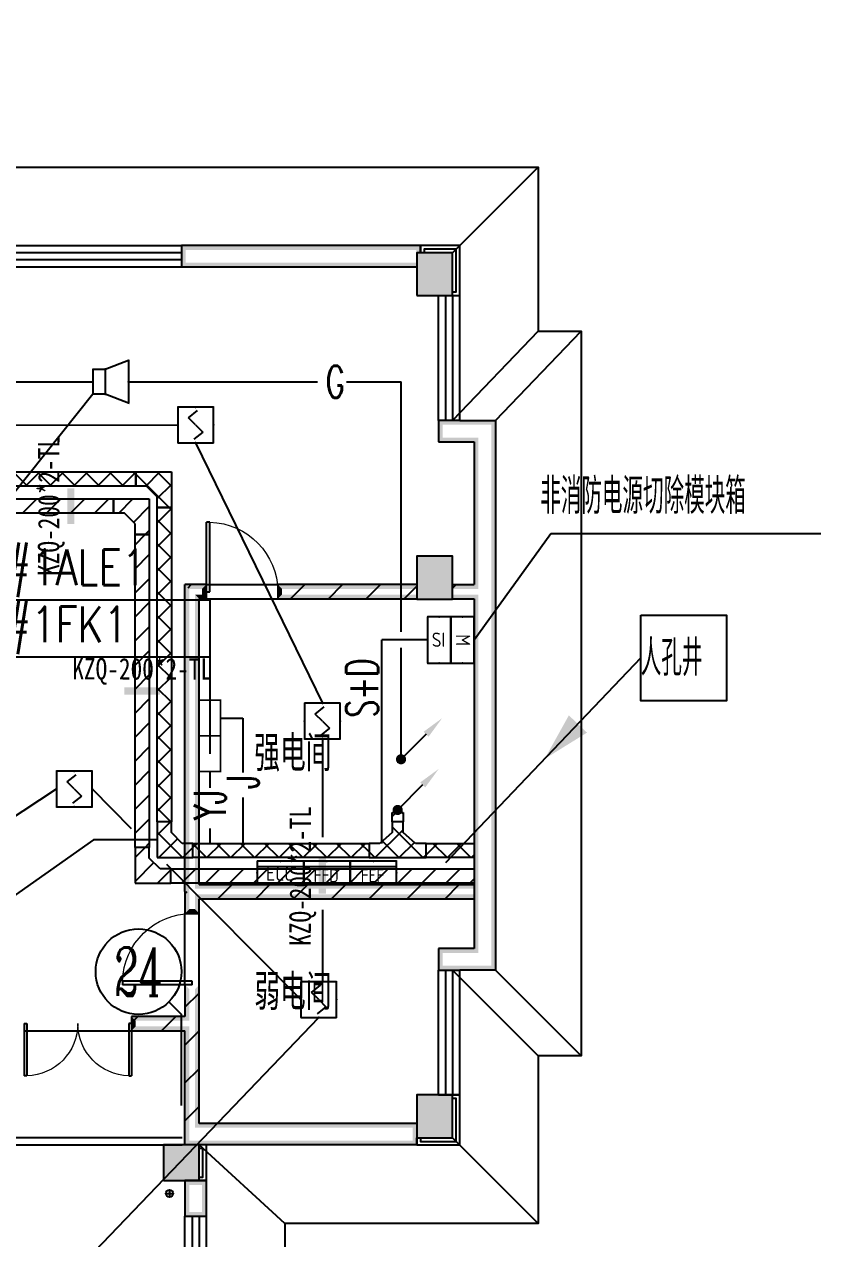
# Model space of a CAD drawing. Extents: x 101023 to 279373, y -114511 to 293844.
# Drawn here: x 228630 to 239786, y -22680 to -5666 of the extents above; entities that cross this region are included whole.
import ezdxf
from ezdxf.enums import TextEntityAlignment as Align

# ---------------------------------------------------------------- set-up
doc = ezdxf.new("R2010")
doc.units = 0
doc.header["$LTSCALE"] = 1000
doc.header["$MEASUREMENT"] = 0
for name, color, linetype in [('A-WALL-PATT', 252, 'Continuous'), ('AXIS', 3, 'Continuous'), ('AXIS_TEXT', 7, 'Continuous'), ('BZ', 7, 'Continuous'), ('CABLETRAY', 3, 'Continuous'), ('COLUMN', 2, 'Continuous'), ('DIM-消防', 3, 'Continuous'), ('DOOR_FIRE', 4, 'Continuous'), ('EQUIP-广播', 3, 'Continuous'), ('EQUIP-插座', 3, 'Continuous'), ('EQUIP-消防', 3, 'Continuous'), ('EQUIP-箱柜', 3, 'Continuous'), ('LWIRE', 4, 'Continuous'), ('PUB_HATCH', 8, 'Continuous'), ('PUB_TEXT', 7, 'Continuous'), ('PUB_WALL', 2, 'Continuous'), ('SIG_TEXT', 7, 'Continuous'), ('STAIR', 2, 'Continuous'), ('TEL_HATCH', 8, 'Continuous'), ('WALL', 2, 'Continuous'), ('WINDOW', 2, 'Continuous'), ('WIRE-消防', 1, 'Continuous'), ('抗震支吊架', 2, 'Continuous'), ('排水', 153, 'Continuous'), ('看线', 30, 'Continuous')]:
    doc.layers.add(name, color=color, linetype=linetype)
doc.styles.add('_TCH_AXIS', font='COMPLEX', dxfattribs={"bigfont": 'GBCBIG'})
doc.styles.add('_TEL_ATTDEF', font='gbenor', dxfattribs={"bigfont": 'gbcbig'})
doc.styles.add('_TEL_DIM', font='simplex.shx', dxfattribs={"width": 0.8, "height": 3.5, "bigfont": 'gbcbig.shx'})
doc.styles.add('COMPLEX', font='COMPLEX')
doc.styles.add('kzcad', font='', dxfattribs={"width": 0.8})
doc.styles.get("Standard").update_dxf_attribs({"font": 'simplex.shx', "width": 0.8, "bigfont": 'gbcbig.shx'})
doc.styles.get('kzcad').set_extended_font_data('SimSun')
pattern_1 = [(45, (-908016.57, -754752.9), (-265.16515, 265.16515), [])]

# ---------------------------------------------------------------- blocks, each defined once
blk = doc.blocks.new('$equip$00002982')
for p, q in [((0, 0.35), (0.35, 0.35)), ((0, 0.35), (0, -0.35)), ((0.35, 0.35), (1, 0.6)), ((0.35, 0.35), (0.35, -0.35)), ((1, 0.6), (1, -0.6)), ((0.35, -0.35), (0, -0.35)), ((1, -0.6), (0.35, -0.35))]:
    blk.add_line(p, q)
at = {"const_width": 0.04}
blk.add_lwpolyline([(0.35, 0.35), (0, 0.35), (0, -0.35), (0.35, -0.35), (1, -0.6), (1, 0.6), (0.35, 0.35), (0, 0.35)], dxfattribs=at)
for p in [(0.35, 0.35), (0, 0), (1, 0), (0.35, -0.35)]:
    blk.add_point(p)
at = {"color": 7, "style": '_TEL_DIM', "flags": 1}
for tag in ['A', 'REMARK']:
    blk.add_attdef(tag, text='', height=0.00002, dxfattribs=at).set_placement((0, 0), align=Align.MIDDLE_CENTER)
blk = doc.blocks.new('$Equip$00002649')
for p, q in [((-0.5, 0.5), (-0.5, -0.5)), ((0.5, 0.5), (-0.5, 0.5)), ((-0.2, 0.2), (0.05, 0.4)), ((0.5, -0.5), (0.5, 0.5)), ((0, 0), (-0.2, 0.2)), ((0, 0), (0.2, -0.2)), ((0.2, -0.2), (-0.05, -0.4)), ((-0.5, -0.5), (0.5, -0.5))]:
    blk.add_line(p, q)
at = {"const_width": 0.04}
blk.add_lwpolyline([(-0.5, 0.5), (0.5, 0.5), (0.5, -0.5), (-0.5, -0.5), (-0.5, 0.5), (0.5, 0.5)], dxfattribs=at)
for p in [(0, 0.5), (-0.5, 0), (0.5, 0), (0, -0.5)]:
    blk.add_point(p)
at = {"color": 7, "flags": 1}
for tag, height, p in [('A', 0.00002, (0, 0)), ('B', 0.4, (0.762, -0.208))]:
    blk.add_attdef(tag, text='', height=height, dxfattribs=at).set_placement(p, align=Align.MIDDLE_CENTER)
blk = doc.blocks.new('ng')
at = {"layer": '排水'}
for p, q in [((345991, 781358), (346091, 781358)), ((346041, 781408), (346041, 781308))]:
    blk.add_line(p, q, dxfattribs=at)
blk.add_circle((346041, 781358), 50, dxfattribs=at)
blk = doc.blocks.new('_AXISO')
blk.add_circle((0, 0), 0.5)
at = {"layer": 'AXIS_TEXT', "style": 'COMPLEX', "width": 1.041667}
blk.add_attdef('A', text='', height=0.56, dxfattribs=at).set_placement((-0.25, -0.28), (0.25, -0.28), align=Align.FIT)
blk = doc.blocks.new('ERT')
at = {"layer": 'AXIS'}
for p in [(1031982.5, 851195.2), (1032158.2, 849743.8)]:
    blk.add_line(p, (1032158.2, 851019.4), dxfattribs=at)
ref = blk.add_blockref('_AXISO', (1031558.2, 851619.4), dxfattribs=dict(at, xscale=1200, yscale=1200, zscale=1200))
ref.add_attrib('A', '24', dxfattribs={"layer": 'AXIS_TEXT', "height": 678.82, "style": '_TCH_AXIS', "width": 0.583333}).set_placement((1031218.8, 851280), (1031897.6, 851280), align=Align.FIT)
blk = doc.blocks.new('$WINLIB2D$00000001')
at = {"color": 0}
for points in [[(-0.5, 0.5), (-0.5, -0.5)], [(-0.5, 0.5), (0.5, 0.5)], [(0.5, -0.5), (0.5, 0.5)], [(0.5, 0.1667), (-0.5, 0.1667)], [(0.5, -0.1667), (-0.5, -0.1667)], [(-0.5, -0.5), (0.5, -0.5)]]:
    blk.add_lwpolyline(points, dxfattribs=at)
blk = doc.blocks.new('$DorLib2D$00000002')
for p, q in [((-0.5, 0), (-0.5, 0.4875)), ((-0.475, 0.4875), (-0.5, 0.4875)), ((-0.475, 0), (-0.475, 0.4875)), ((0.475, 0), (0.475, 0.4875)), ((0.475, 0.4875), (0.5, 0.4875)), ((0.5, 0), (0.5, 0.4875)), ((-0.5, 0), (-0.475, 0)), ((0.5, 0), (0.475, 0))]:
    blk.add_line(p, q)
at = {"lineweight": 13}
for centre, start, end in [((-0.4875, 0), 0, 88.53072), ((0.4875, 0), 91.46928, 180)]:
    blk.add_arc(centre, 0.4875, start, end, dxfattribs=at)
blk = doc.blocks.new('_FZH')
blk.add_lwpolyline([(-0.5, -0.5), (0.5, -0.5), (0.5, 0.5), (-0.5, 0.5)], close=True)
at = {"layer": 'PUB_HATCH'}
blk.add_solid([(-0.5, -0.5), (0.5, -0.5), (-0.5, 0.5), (0.5, 0.5)], dxfattribs=at)
blk = doc.blocks.new('$DorLib2D$00000001')
for p, q in [((0.45, 0.975), (0.5, 0.975)), ((0.45, 0), (0.45, 0.975)), ((0.5, 0), (0.5, 0.975)), ((0.5, 0), (0.45, 0))]:
    blk.add_line(p, q)
at = {"lineweight": 13}
blk.add_arc((0.475, 0), 0.975, 91.4693, 180, dxfattribs=at)
blk = doc.blocks.new('A$C40CE5D7B')
at = {"layer": 'A-WALL-PATT'}
h = blk.add_hatch(dxfattribs=at)
h.set_pattern_fill('普通砖', color=256, scale=150, style=0)
h.set_pattern_definition(pattern_1)
h.paths.add_polyline_path([(114550, 102020), (114750, 101820), (114850, 101820), (114850, 102020)])
h = blk.add_hatch(dxfattribs=at)
h.set_pattern_fill('普通砖', color=256, scale=150, style=0)
h.set_pattern_definition(pattern_1)
h.paths.add_polyline_path([(117800, 101820), (117800, 102020), (115850, 102020), (115850, 101820)])
h = blk.add_hatch(dxfattribs=at)
h.set_pattern_fill('普通砖', color=256, scale=150, style=0)
h.set_pattern_definition(pattern_1)
h.paths.add_polyline_path([(118300, 102020), (118300, 101820), (118600, 101820), (118700, 101920), (118600, 102020)])
h = blk.add_hatch(dxfattribs=at)
h.set_pattern_fill('普通砖', color=256, scale=150, style=0)
h.set_pattern_definition(pattern_1)
h.paths.add_polyline_path([(114683, 97720), (114550, 97720), (114550, 97413), (114750, 97413), (114750, 97620), (114690, 97680)])
h = blk.add_hatch(dxfattribs=at)
h.set_pattern_fill('普通砖', color=256, scale=150, style=0)
h.set_pattern_definition(pattern_1)
h.paths.add_polyline_path([(114683, 97720), (114690, 97680), (114750, 97620), (118600, 97620), (118700, 97720), (118600, 97820), (114750, 97820), (114690, 97760)])
h = blk.add_hatch(dxfattribs=at)
h.set_pattern_fill('普通砖', color=256, scale=150, style=0)
h.set_pattern_definition(pattern_1)
h.paths.add_polyline_path([(114617, 95870), (114750, 95870), (114750, 96413), (114550, 96413), (114550, 95970), (114610, 95910)])
h = blk.add_hatch(dxfattribs=at)
h.set_pattern_fill('普通砖', color=256, scale=150, style=0)
h.set_pattern_definition(pattern_1)
h.paths.add_polyline_path([(114610, 95910), (114550, 95970), (113800, 95970), (113800, 95770), (114550, 95770), (114610, 95830), (114617, 95870)])
h = blk.add_hatch(dxfattribs=at)
h.set_pattern_fill('普通砖', color=256, scale=150, style=0)
h.set_pattern_definition(pattern_1)
h.paths.add_polyline_path([(114610, 94230), (114690, 94410), (114750, 94470), (114750, 95870), (114617, 95870), (114610, 95830), (114550, 95770), (114550, 94170)])
at = {"layer": 'PUB_WALL'}
for points in [[(117850, 106770), (114500, 106770), (114560, 106710), (117790, 106710)], [(114500, 106770), (114500, 106470), (114560, 106530), (114560, 106710)], [(117800, 106520), (117800, 106670), (117850, 106670), (117850, 106770), (117790, 106710), (117790, 106530)], [(117800, 106470), (117800, 106520), (117790, 106530), (114560, 106530), (114500, 106470)], [(118300, 106670), (117800, 106670), (117860, 106610), (118240, 106610)], [(117800, 106670), (117800, 106070), (117860, 106130), (117860, 106610)], [(118300, 106070), (118300, 106670), (118240, 106610), (118240, 106130)], [(117800, 106070), (118300, 106070), (118240, 106130), (117860, 106130)], [(118400, 104320), (118100, 104320), (118160, 104260), (118340, 104260)], [(118100, 104320), (118100, 104020), (118160, 104080), (118160, 104260)], [(118400, 104320), (118900, 104320), (118840, 104260), (118340, 104260)], [(118900, 104320), (118900, 101920), (118840, 101920), (118840, 104260)], [(118100, 104020), (118600, 104020), (118660, 104080), (118160, 104080)], [(118600, 104020), (118600, 102020), (118660, 101960), (118660, 104080)], [(118300, 102420), (117800, 102420), (117860, 102360), (118240, 102360)], [(117800, 102420), (117800, 101813), (117860, 101873), (117860, 102360)], [(118300, 101813), (118300, 102420), (118240, 102360), (118240, 101873)], [(114850, 102020), (114550, 102020), (114610, 101960), (114790, 101960)], [(114550, 97720), (114550, 102020), (114610, 101960), (114610, 97720)], [(114850, 101820), (114850, 102020), (114790, 101960), (114790, 101880)], [(117800, 101960), (117800, 102020), (115850, 102020), (115910, 101960)], [(115850, 102020), (115850, 101820), (115910, 101880), (115910, 101960)], [(118300, 102020), (118300, 101960), (118660, 101960), (118600, 102020)], [(118900, 101920), (118900, 96620), (118840, 96680), (118840, 101920)], [(114750, 101820), (114850, 101820), (114790, 101880), (114690, 101880)], [(114750, 97820), (114750, 101820), (114690, 101880), (114690, 97760)], [(117800, 101820), (117800, 101880), (115910, 101880), (115850, 101820)], [(117800, 101813), (118300, 101813), (118240, 101873), (117860, 101873)], [(118300, 101880), (118300, 101820), (118600, 101820), (118660, 101880)], [(118600, 101820), (118600, 96920), (118660, 96860), (118660, 101880)], [(114550, 97720), (114550, 97413), (114610, 97473), (114610, 97720)], [(114750, 97820), (118600, 97820), (118660, 97760), (114690, 97760)], [(114750, 97413), (114750, 97620), (114690, 97680), (114690, 97473)], [(114750, 97620), (118600, 97620), (118660, 97680), (114690, 97680)], [(114550, 97413), (114750, 97413), (114690, 97473), (114610, 97473)], [(118100, 96920), (118100, 96620), (118160, 96680), (118160, 96860)], [(118600, 96920), (118100, 96920), (118160, 96860), (118660, 96860)], [(118100, 96620), (118400, 96620), (118340, 96680), (118160, 96680)], [(118900, 96620), (118400, 96620), (118340, 96680), (118840, 96680)], [(114550, 96413), (114550, 95970), (114610, 95910), (114610, 96353)], [(114750, 95870), (114750, 96413), (114690, 96353), (114690, 95870)], [(114550, 95970), (113800, 95970), (113860, 95910), (114610, 95910)], [(113800, 95970), (113800, 95770), (113860, 95830), (113860, 95910)], [(113800, 95770), (114550, 95770), (114610, 95830), (113860, 95830)], [(114550, 94170), (114550, 95770), (114610, 95830), (114610, 94230)], [(114750, 94470), (114750, 95870), (114690, 95870), (114690, 94410)], [(118300, 94870), (117800, 94870), (117860, 94810), (118240, 94810)], [(117800, 94870), (117800, 94270), (117860, 94330), (117860, 94810)], [(118300, 94270), (118300, 94870), (118240, 94810), (118240, 94330)], [(117800, 94470), (114750, 94470), (114690, 94410), (117800, 94410)], [(117800, 94170), (117800, 94470), (117740, 94470), (117740, 94170)], [(117800, 94270), (118300, 94270), (118240, 94330), (117860, 94330)], [(114750, 94170), (114250, 94170), (114310, 94110), (114690, 94110)], [(114250, 94170), (114250, 93670), (114310, 93730), (114310, 94110)], [(117800, 94170), (117800, 94230), (114610, 94230), (114550, 94170)], [(114750, 93670), (114750, 94170), (114690, 94110), (114690, 93730)], [(114250, 93670), (114750, 93670), (114690, 93730), (114310, 93730)], [(114550, 93670), (114550, 93170), (114610, 93230), (114610, 93610)], [(114850, 93670), (114550, 93670), (114610, 93610), (114790, 93610)], [(114850, 93170), (114850, 93670), (114790, 93610), (114790, 93230)], [(114550, 93170), (114850, 93170), (114790, 93230), (114610, 93230)]]:
    blk.add_hatch(color=256, dxfattribs=at).paths.add_polyline_path(points)
for points in [[(118300, 106070), (118400, 106070), (118400, 106770), (117850, 106770), (117850, 106670)], [(118300, 106120), (118350, 106120), (118350, 106720), (117900, 106720), (117900, 106670)], [(117800, 94270), (117800, 94170), (118400, 94170), (118400, 94870), (118300, 94870)], [(117850, 94270), (117850, 94220), (118350, 94220), (118350, 94820), (118300, 94820)], [(114750, 93670), (114850, 93670), (114850, 94170), (114750, 94170)], [(114750, 93720), (114800, 93720), (114800, 94120), (114750, 94120)]]:
    blk.add_lwpolyline(points)
at = {"layer": 'DOOR_FIRE'}
for p, q in [((114850, 102020), (115850, 102020)), ((114850, 101820), (115850, 101820)), ((114550, 96413), (114550, 97413)), ((114750, 96413), (114750, 97413)), ((112300, 95770), (113800, 95770))]:
    blk.add_line(p, q, dxfattribs=at)
at = {"layer": 'WALL'}
for p, q in [((117850, 106770), (114500, 106770)), ((114500, 106770), (114500, 106470)), ((117850, 106670), (117850, 106770)), ((114500, 106470), (117800, 106470)), ((118100, 106070), (118400, 106070)), ((118400, 104320), (118100, 104320)), ((118100, 104320), (118100, 104020)), ((118400, 104320), (118900, 104320)), ((118900, 104320), (118900, 101920)), ((118100, 104020), (118600, 104020)), ((118600, 104020), (118600, 102020)), ((114850, 102020), (114550, 102020)), ((114550, 97720), (114550, 102020)), ((114850, 101820), (114850, 102020)), ((117800, 102020), (115850, 102020)), ((115850, 102020), (115850, 101820)), ((118300, 102020), (118600, 102020)), ((118900, 101920), (118900, 96620)), ((114750, 101820), (114850, 101820)), ((114750, 97820), (114750, 101820)), ((115850, 101820), (117800, 101820)), ((118300, 101820), (118600, 101820)), ((118600, 101820), (118600, 96920)), ((114550, 97720), (114550, 97413)), ((114750, 97820), (118600, 97820)), ((114750, 97413), (114750, 97620)), ((114750, 97620), (118600, 97620)), ((114550, 97413), (114750, 97413)), ((118100, 96920), (118100, 96620)), ((118600, 96920), (118100, 96920)), ((118100, 96620), (118400, 96620)), ((118900, 96620), (118400, 96620)), ((114550, 96413), (114550, 95970)), ((114750, 95870), (114750, 96413)), ((114550, 95970), (113800, 95970)), ((113800, 95970), (113800, 95770)), ((114750, 94470), (114750, 95870)), ((113800, 95770), (114550, 95770)), ((114550, 94170), (114550, 95770)), ((118100, 94870), (118400, 94870)), ((117800, 94470), (114750, 94470)), ((117800, 94170), (117800, 94270)), ((117800, 94170), (114550, 94170)), ((114550, 93670), (114550, 93170)), ((114850, 93670), (114550, 93670)), ((114850, 93170), (114850, 93670)), ((114550, 93170), (114850, 93170))]:
    blk.add_line(p, q, dxfattribs=at)
at = {"layer": '排水'}
for p, q in [((118300, 106670), (119500, 107870)), ((119500, 105570), (118300, 104320)), ((118900, 104320), (120100, 105570)), ((119500, 95420), (118300, 96620)), ((120100, 95420), (118900, 96620)), ((119500, 93070), (118300, 94270)), ((115950, 93070), (114750, 94170))]:
    blk.add_line(p, q, dxfattribs=at)
blk.add_lwpolyline([(72940, 109870), (74140, 109870), (74140, 107870), (119500, 107870), (119500, 105570), (120100, 105570), (120100, 95420), (119500, 95420), (119500, 93070), (115950, 93070), (115950, 89570)], dxfattribs=at)
at = {"layer": '看线'}
for p, q in [((114510, 94270), (111450, 94270)), ((111190, 94170), (114510, 94170))]:
    blk.add_line(p, q, dxfattribs=at)
at = {"layer": 'COLUMN'}
for p, xscale, yscale, zscale, rotation in [((118050, 106370), 499.9072261160472, 600.0000000303844, 600.0000000303844, 359.9999999645752), ((118050, 102117), 499.9999995187391, 606.5413202630589, 606.5413202630589, 359.999999979336), ((118050, 94570), 499.999999607564, 600.0000000788132, 600.0000000788132, 359.9999999757475), ((114500, 93920), 499.8144538606284, 500.0000002729939, 500.0000002729939, 359.9999999994929)]:
    blk.add_blockref('_FZH', p, dxfattribs=dict(at, xscale=xscale, yscale=yscale, zscale=zscale, rotation=rotation))
at = {"layer": 'DOOR_FIRE', "xscale": -1000, "yscale": 1000, "zscale": 200}
blk.add_blockref('$DorLib2D$00000001', (115350, 101920), dxfattribs=at)
at = {"layer": 'DOOR_FIRE', "zscale": 200}
for name, p, xscale, yscale, rotation in [('$DorLib2D$00000001', (114650, 96913), -1000, 1000, 90), ('$DorLib2D$00000002', (113050, 95870), -1500, 1500, 180)]:
    blk.add_blockref(name, p, dxfattribs=dict(at, xscale=xscale, yscale=yscale, rotation=rotation))
at = {"layer": 'WALL'}
blk.add_blockref('ERT', (-917658, -755022), dxfattribs=at)
at = {"layer": 'WINDOW', "yscale": 300}
for p, xscale, zscale, rotation in [((113200, 106620), -2600, 2600, 180), ((118250, 105195), -1750, -1750, 270), ((118250, 95745), -1750, -1750, 270), ((114700, 91870), -2600, 2600, 270)]:
    blk.add_blockref('$WINLIB2D$00000001', p, dxfattribs=dict(at, xscale=xscale, zscale=zscale, rotation=rotation))
at = {"layer": '排水'}
blk.add_blockref('ng', (-231707, -687868), dxfattribs=at)
at = {"layer": 'PUB_TEXT'}
for s, p in [('强电间', (115522, 99405)), ('弱电间', (115522, 96061))]:
    blk.add_text(s, height=500, dxfattribs=at).set_placement(p)
blk = doc.blocks.new('$equip$00002783')
for p, q in [((0.65, 0.65), (-0.65, 0.65)), ((-0.65, 0.65), (-0.65, 0)), ((-0.65, 0.5), (0.65, 0.5)), ((0.65, 0), (0.65, 0.65)), ((-0.65, 0), (0.65, 0))]:
    blk.add_line(p, q)
at = {"const_width": 0.04}
blk.add_lwpolyline([(-0.65, 0.65), (0.65, 0.65), (0.65, 0), (-0.65, 0), (-0.65, 0.65), (0.65, 0.65)], dxfattribs=at)
for p in [(0, 0.65), (-0.65, 0.325), (0, 0), (0.65, 0.325)]:
    blk.add_point(p)
at = {"color": 7}
blk.add_attdef('$TEXT$', text='', height=0.36, dxfattribs=at).set_placement((-0.022, 0.244), align=Align.MIDDLE_CENTER)
at = {"color": 7, "flags": 1}
for tag, height, p in [('B', 0.4, (0.905, 0.246)), ('A', 0.00002, (0, 0))]:
    blk.add_attdef(tag, text='', height=height, dxfattribs=at).set_placement(p, align=Align.MIDDLE_CENTER)
blk = doc.blocks.new('$equip$00002768')
for p, q in [((0.65, 0.65), (-0.65, 0.65)), ((-0.65, 0.65), (-0.65, 0)), ((-0.65, 0.5), (0.65, 0.5)), ((0.65, 0), (0.65, 0.65)), ((-0.65, 0), (0.65, 0))]:
    blk.add_line(p, q)
at = {"const_width": 0.04}
blk.add_lwpolyline([(-0.65, 0.65), (-0.65, 0), (0.65, 0), (0.65, 0.65), (-0.65, 0.65), (-0.65, 0)], dxfattribs=at)
for p in [(0, 0.65), (-0.65, 0.325), (0, 0), (0.65, 0.325)]:
    blk.add_point(p)
at = {"color": 7}
blk.add_attdef('$TEXT$', text='', height=0.36, dxfattribs=at).set_placement((-0.022, 0.244), align=Align.MIDDLE_CENTER)
at = {"color": 7, "flags": 1}
for tag, height, p in [('B', 0.4, (0.905, 0.246)), ('A', 0.00002, (0, 0))]:
    blk.add_attdef(tag, text='', height=height, dxfattribs=at).set_placement(p, align=Align.MIDDLE_CENTER)
blk = doc.blocks.new('$equip$00002777')
for p, q in [((0.65, 0.65), (-0.65, 0.65)), ((-0.65, 0.65), (-0.65, 0)), ((0.65, 0), (0.65, 0.65)), ((-0.65, 0), (0.65, 0))]:
    blk.add_line(p, q)
at = {"const_width": 0.04}
blk.add_lwpolyline([(-0.65, 0.65), (-0.65, 0), (0.65, 0), (0.65, 0.65), (-0.65, 0.65), (-0.65, 0)], dxfattribs=at)
for p in [(0, 0.65), (-0.65, 0.325), (0, 0), (0.65, 0.325)]:
    blk.add_point(p)
at = {"color": 7}
blk.add_attdef('$TEXT$', text='', height=0.34, dxfattribs=at).set_placement((0.006, 0.343), align=Align.MIDDLE_CENTER)
at = {"color": 7, "flags": 1}
for tag, height, p in [('B', 0.4, (0.905, 0.246)), ('A', 0.00002, (0, 0))]:
    blk.add_attdef(tag, text='', height=height, dxfattribs=at).set_placement(p, align=Align.MIDDLE_CENTER)
blk = doc.blocks.new('$equip$00002776')
for p, q in [((0.65, 0.65), (-0.65, 0.65)), ((-0.65, 0.65), (-0.65, 0)), ((0.65, 0), (0.65, 0.65)), ((-0.65, 0), (0.65, 0))]:
    blk.add_line(p, q)
at = {"const_width": 0.04}
blk.add_lwpolyline([(-0.65, 0.65), (-0.65, 0), (0.65, 0), (0.65, 0.65), (-0.65, 0.65), (-0.65, 0)], dxfattribs=at)
for p in [(0, 0.65), (-0.65, 0.325), (0, 0), (0.65, 0.325)]:
    blk.add_point(p)
at = {"color": 7}
blk.add_attdef('$TEXT$', text='', height=0.4, dxfattribs=at).set_placement((0.006, 0.343), align=Align.MIDDLE_CENTER)
at = {"color": 7, "flags": 1}
for tag, p in [('B', (0.905, 0.246)), ('A', (0, 0))]:
    blk.add_attdef(tag, text='', height=0.4, dxfattribs=at).set_placement(p, align=Align.MIDDLE_CENTER)
blk = doc.blocks.new('$TelecSys$00000098')
blk.add_solid([(0.5, 0), (-0.5, 0.26), (-0.5, -0.26)])
blk = doc.blocks.new('$TelecSys$00000079')
for p, q in [((0.7, 0.7), (0, 0)), ((0.104, 0.104), (0.104, 0.104)), ((-0.104, -0.104), (-0.104, -0.104))]:
    blk.add_line(p, q)
at = {"const_width": 0.142}
blk.add_lwpolyline([(-0.071, 0, 1), (0.071, 0, 1)], format="xyb", close=True, dxfattribs=at)
blk.add_solid([(0.63, 0.77), (0.77, 0.63), (1.15, 1.15)])
at = {"width": 0.8, "flags": 9}
blk.add_attdef('A', (0, 0), '', height=0.00002, dxfattribs=at)

msp = doc.modelspace()

# ---------------------------------------------------------------- linework, layer by layer
at = {"layer": 'BZ'}
for p, q in [((234930, -14291), (236006, -12801)), ((236006, -12801), (239786, -12801)), ((228029, -13730), (231230, -13730)), ((231230, -13730), (231230, -15885)), ((228029, -14529), (231230, -14529))]:
    msp.add_line(p, q, dxfattribs=at)
at = {"layer": 'CABLETRAY'}
for p, q in [((180522, -11936), (230192, -11936)), ((230192, -11936), (230192, -12136)), ((230192, -11936), (230692, -11936)), ((230192, -12136), (230192, -11936)), ((230692, -11936), (230692, -12436)), ((230192, -12136), (180522, -12136)), ((230342, -12136), (230192, -12136)), ((230492, -12286), (230342, -12136)), ((180263, -12315), (229881, -12315)), ((229881, -12315), (229881, -12515)), ((229881, -12315), (230381, -12315)), ((229881, -12515), (229881, -12315)), ((230381, -12315), (230381, -12815)), ((230492, -12436), (230492, -12286)), ((229881, -12515), (180263, -12515)), ((230031, -12515), (229881, -12515)), ((230181, -12665), (230031, -12515)), ((230492, -12436), (230692, -12436)), ((230492, -16841), (230492, -12436)), ((230692, -12436), (230492, -12436)), ((230692, -12436), (230692, -16841)), ((230181, -12815), (230181, -12665)), ((230181, -12815), (230381, -12815)), ((230181, -17198), (230181, -12815)), ((230381, -12815), (230181, -12815)), ((230381, -12815), (230381, -17198)), ((230492, -16841), (230492, -17341)), ((230692, -16841), (230492, -16841)), ((230692, -16841), (230492, -16841)), ((230692, -16991), (230692, -16841)), ((233785, -16841), (233785, -16708)), ((233785, -16708), (233935, -16708)), ((233935, -16841), (233785, -16841)), ((233935, -16841), (233785, -16841)), ((233785, -16841), (233785, -16991)), ((233935, -16708), (233935, -16841)), ((233935, -16991), (233935, -16841)), ((230842, -17141), (230692, -16991)), ((233785, -16991), (233610, -17141)), ((234110, -17141), (233935, -16991)), ((230992, -17141), (230842, -17141)), ((230992, -17341), (230992, -17141)), ((230992, -17341), (230992, -17141)), ((230992, -17141), (233460, -17141)), ((233460, -17141), (233460, -17341)), ((233610, -17141), (233460, -17141)), ((233460, -17141), (233460, -17341)), ((234260, -17141), (234110, -17141)), ((234260, -17341), (234260, -17141)), ((234260, -17141), (234930, -17141)), ((234260, -17341), (234260, -17141)), ((234930, -17141), (234930, -17341)), ((230381, -17198), (230181, -17198)), ((230181, -17198), (230181, -17698)), ((230381, -17198), (230181, -17198)), ((230381, -17348), (230381, -17198)), ((230531, -17498), (230381, -17348)), ((230492, -17341), (230992, -17341)), ((233460, -17341), (230992, -17341)), ((233460, -17341), (234260, -17341)), ((234930, -17341), (234260, -17341)), ((230681, -17498), (230531, -17498)), ((230681, -17698), (230681, -17498)), ((230681, -17698), (230681, -17498)), ((230681, -17498), (234930, -17498)), ((234930, -17498), (234930, -17698)), ((230181, -17698), (230681, -17698)), ((234930, -17698), (230681, -17698))]:
    msp.add_line(p, q, dxfattribs=at)
at = {"layer": 'EQUIP-插座'}
msp.add_lwpolyline([(237267, -13943), (238467, -13943), (238467, -15143), (237267, -15143)], close=True, dxfattribs=at)
at = {"layer": 'EQUIP-箱柜', "const_width": 24}
for points in [[(231380, -15135), (231380, -15635), (231080, -15635), (231080, -15135)], [(231380, -15635), (231380, -16135), (231080, -16135), (231080, -15635)]]:
    msp.add_lwpolyline(points, close=True, dxfattribs=at)
at = {"layer": 'TEL_HATCH', "linetype": 'Continuous'}
for p, q in [((228673, -12136), (228473, -11936)), ((228647, -12136), (228847, -11936)), ((229010, -12136), (228810, -11936)), ((228983, -12136), (229183, -11936)), ((229346, -12136), (229146, -11936)), ((229320, -12136), (229520, -11936)), ((229683, -12136), (229483, -11936)), ((229657, -12136), (229857, -11936)), ((230020, -12136), (229820, -11936)), ((229994, -12136), (230192, -11939)), ((230192, -11971), (230157, -11936)), ((230192, -11939), (230194, -11936)), ((230657, -12436), (230192, -11971)), ((230330, -12136), (230530, -11936)), ((230692, -12135), (230493, -11936)), ((230492, -12312), (230692, -12112)), ((228605, -12515), (228805, -12315)), ((228941, -12515), (229141, -12315)), ((229278, -12515), (229478, -12315)), ((229615, -12515), (229815, -12315)), ((229952, -12515), (230152, -12315)), ((230160, -12644), (230381, -12422)), ((230492, -12649), (230692, -12449)), ((230692, -12471), (230657, -12436)), ((230325, -12815), (230381, -12759)), ((230692, -12808), (230492, -12608)), ((230181, -12959), (230325, -12815)), ((230492, -12986), (230692, -12786)), ((230181, -13296), (230381, -13096)), ((230692, -13145), (230492, -12945)), ((230492, -13322), (230692, -13122)), ((230181, -13633), (230381, -13433)), ((230692, -13482), (230492, -13282)), ((230492, -13659), (230692, -13459)), ((230181, -13969), (230381, -13769)), ((230692, -13818), (230492, -13618)), ((230492, -13996), (230692, -13796)), ((230181, -14306), (230381, -14106)), ((230692, -14155), (230492, -13955)), ((230492, -14333), (230692, -14133)), ((230181, -14643), (230381, -14443)), ((230692, -14492), (230492, -14292)), ((230492, -14669), (230692, -14469)), ((230692, -14829), (230492, -14629)), ((230181, -14980), (230381, -14780)), ((230492, -15006), (230692, -14806)), ((230692, -15165), (230492, -14965)), ((230181, -15316), (230381, -15116)), ((230492, -15343), (230692, -15143)), ((230692, -15502), (230492, -15302)), ((230181, -15653), (230381, -15453)), ((230492, -15680), (230692, -15480)), ((230692, -15839), (230492, -15639)), ((230181, -15990), (230381, -15790)), ((230492, -16016), (230692, -15816)), ((230692, -16176), (230492, -15976)), ((230181, -16327), (230381, -16127)), ((230492, -16353), (230692, -16153)), ((230692, -16512), (230492, -16312)), ((230181, -16664), (230381, -16464)), ((230492, -16690), (230692, -16490)), ((230683, -16841), (230492, -16649)), ((230181, -17000), (230381, -16800)), ((230492, -17027), (230678, -16841)), ((230678, -16841), (230692, -16827)), ((230692, -16849), (230683, -16841)), ((233785, -16765), (233841, -16708)), ((233935, -16725), (233918, -16708)), ((230846, -17341), (230492, -16986)), ((233545, -17341), (233935, -16951)), ((234214, -17341), (233785, -16911)), ((230321, -17198), (230381, -17137)), ((230514, -17341), (230778, -17077)), ((230992, -17149), (230983, -17141)), ((230992, -17200), (231051, -17141)), ((231183, -17341), (230992, -17149)), ((231188, -17341), (231388, -17141)), ((231520, -17341), (231320, -17141)), ((231525, -17341), (231725, -17141)), ((231856, -17341), (231656, -17141)), ((231861, -17341), (232061, -17141)), ((232193, -17341), (231993, -17141)), ((232198, -17341), (232398, -17141)), ((232530, -17341), (232330, -17141)), ((232535, -17341), (232735, -17141)), ((232867, -17341), (232667, -17141)), ((232872, -17341), (233072, -17141)), ((233204, -17341), (233004, -17141)), ((233209, -17341), (233409, -17141)), ((233460, -17260), (233340, -17141)), ((233877, -17341), (233646, -17109)), ((233882, -17341), (234095, -17128)), ((234260, -17300), (234419, -17141)), ((234551, -17341), (234351, -17141)), ((234556, -17341), (234756, -17141)), ((234887, -17341), (234687, -17141)), ((230181, -17337), (230321, -17198)), ((230509, -17341), (230492, -17323)), ((230851, -17341), (230992, -17200)), ((233540, -17341), (233460, -17260)), ((234219, -17341), (234260, -17300)), ((234892, -17341), (234930, -17303)), ((230181, -17674), (230444, -17411)), ((230494, -17698), (230681, -17511)), ((230681, -17511), (230694, -17498)), ((230831, -17698), (231031, -17498)), ((231168, -17698), (231368, -17498)), ((231505, -17698), (231705, -17498)), ((231841, -17698), (232041, -17498)), ((232178, -17698), (232378, -17498)), ((232515, -17698), (232715, -17498)), ((232852, -17698), (233052, -17498)), ((233188, -17698), (233388, -17498)), ((233525, -17698), (233725, -17498)), ((233862, -17698), (234062, -17498)), ((234199, -17698), (234399, -17498)), ((234535, -17698), (234735, -17498)), ((234872, -17698), (234930, -17640))]:
    msp.add_line(p, q, dxfattribs=at)
at = {"layer": 'WIRE-消防', "linetype": 'Continuous'}
for p, q in [((221511, -10674), (229589, -10674)), ((224280, -11291), (230780, -11279)), ((231030, -11529), (232805, -15179)), ((228381, -16841), (229080, -16379)), ((229580, -16379), (230129, -16933)), ((230623, -17431), (232505, -19329)), ((229180, -23308), (232755, -19579))]:
    msp.add_line(p, q, dxfattribs=at)
at = {"layer": 'WIRE-消防'}
for p, q in [((230089, -10674), (232735, -10674)), ((233141, -10674), (233907, -10674)), ((233907, -14178), (233907, -10674)), ((229589, -10849), (227779, -13116)), ((233637, -17141), (233637, -14291)), ((234280, -14291), (233637, -14291)), ((233907, -15927), (233907, -14403)), ((237267, -14543), (234530, -17416)), ((231380, -15385), (231690, -15385)), ((231690, -15385), (231690, -16148)), ((232805, -15679), (232805, -17053)), ((231230, -16135), (231230, -16362)), ((231690, -16499), (231690, -17141)), ((231230, -16934), (231230, -17141)), ((229599, -17094), (228091, -18156)), ((230490, -17094), (229599, -17094)), ((232805, -18074), (232805, -19079))]:
    msp.add_line(p, q, dxfattribs=at)
at = {"layer": '抗震支吊架', "color": 2, "const_width": 100}
for points in [[(229281, -12665), (229281, -12165)], [(230031, -15006), (230531, -15006)], [(232805, -17848), (232805, -17348)]]:
    msp.add_lwpolyline(points, dxfattribs=at)

# ---------------------------------------------------------------- block references
at = {"layer": 'DIM-消防', "xscale": 675, "yscale": 675, "zscale": 675, "rotation": 226.3760696556787}
msp.add_blockref('$TelecSys$00000098', (236152, -15713), dxfattribs=at)
at = {"layer": 'EQUIP-广播', "xscale": 500, "yscale": 500, "zscale": 500}
msp.add_blockref('$equip$00002982', (229589, -10674), dxfattribs=at)
at = {"layer": 'EQUIP-消防', "xscale": 500, "yscale": 500, "zscale": 500}
for p in [(231030, -11279), (232805, -15429), (229330, -16379), (232755, -19329)]:
    msp.add_blockref('$Equip$00002649', p, dxfattribs=at)
at = {"layer": 'EQUIP-消防'}
ref = msp.add_blockref('$equip$00002776', (234605, -14291), dxfattribs=dict(at, xscale=500, yscale=500, zscale=500, rotation=90))
ref.add_attrib('$TEXT$', 'SI', dxfattribs={"layer": '0', "color": 7, "height": 200, "style": '_TEL_ATTDEF'}).set_placement((234433, -14288), align=Align.MIDDLE_CENTER)
ref = msp.add_blockref('$equip$00002777', (234605, -14291), dxfattribs=dict(at, xscale=500, yscale=500, zscale=500, rotation=270))
ref.add_attrib('$TEXT$', 'M', dxfattribs={"layer": '0', "color": 7, "height": 200, "rotation": 270, "style": '_TEL_ATTDEF'}).set_placement((234776, -14294), align=Align.MIDDLE_CENTER)
ref = msp.add_blockref('$equip$00002768', (232219, -17716), dxfattribs=dict(at, xscale=500, yscale=500, zscale=500))
ref.add_attrib('$TEXT$', 'ECC', dxfattribs={"layer": '0', "color": 7, "height": 208.3, "style": '_TEL_ATTDEF'}).set_placement((232208, -17562), align=Align.MIDDLE_CENTER)
ref = msp.add_blockref('$equip$00002783', (232869, -17716), dxfattribs=dict(at, xscale=500, yscale=500, zscale=500))
ref.add_attrib('$TEXT$', 'FFD', dxfattribs={"layer": '0', "color": 7, "height": 180, "style": '_TEL_ATTDEF'}).set_placement((232858, -17594), align=Align.MIDDLE_CENTER)
ref = msp.add_blockref('$equip$00002783', (233519, -17716), dxfattribs=dict(at, xscale=500, yscale=500, zscale=500))
ref.add_attrib('$TEXT$', 'FEF', dxfattribs={"layer": '0', "color": 7, "height": 180, "style": '_TEL_ATTDEF'}).set_placement((233508, -17594), align=Align.MIDDLE_CENTER)
at = {"layer": 'LWIRE', "xscale": 500, "yscale": 500, "zscale": 500}
for p in [(233907, -15963), (233860, -16673)]:
    msp.add_blockref('$TelecSys$00000079', p, dxfattribs=at)
at = {"layer": 'STAIR'}
msp.add_blockref('A$C40CE5D7B', (116330, -115536), dxfattribs=at)

# ---------------------------------------------------------------- texts
at = {"layer": 'BZ', "style": '_TEL_DIM', "width": 0.8}
for s, p in [('非消防电源切除模块箱', (235857, -12525)), ('2#1ALE1', (228024, -13523)), ('2#1FK1', (228024, -14323)), ('人孔井', (237265, -14793))]:
    msp.add_text(s, height=500, dxfattribs=at).set_placement(p)
at = {"layer": 'DIM-消防', "color": 7, "style": '_TEL_DIM', "width": 0.64}
msp.add_text('S+D', height=450, rotation=90, dxfattribs=at).set_placement((233587, -15377))
at = {"layer": 'SIG_TEXT', "style": '_TEL_DIM', "width": 0.64}
msp.add_text('G', height=450, dxfattribs=at).set_placement((232855, -10899))
for s, p in [('J', (231915, -16379)), ('YJ', (231455, -16814))]:
    msp.add_text(s, height=450, rotation=90, dxfattribs=at).set_placement(p)
at = {"layer": '抗震支吊架', "color": 2, "style": 'kzcad', "width": 0.8}
for rotation, p in [(89.8854, (229121, -12415)), (359.8854, (230281, -14846)), (89.8854, (232645, -17598))]:
    msp.add_text('KZQ-200*2-TL', height=300, rotation=rotation, dxfattribs=at).set_placement(p, align=Align.CENTER)

doc.saveas('drawing.dxf')
